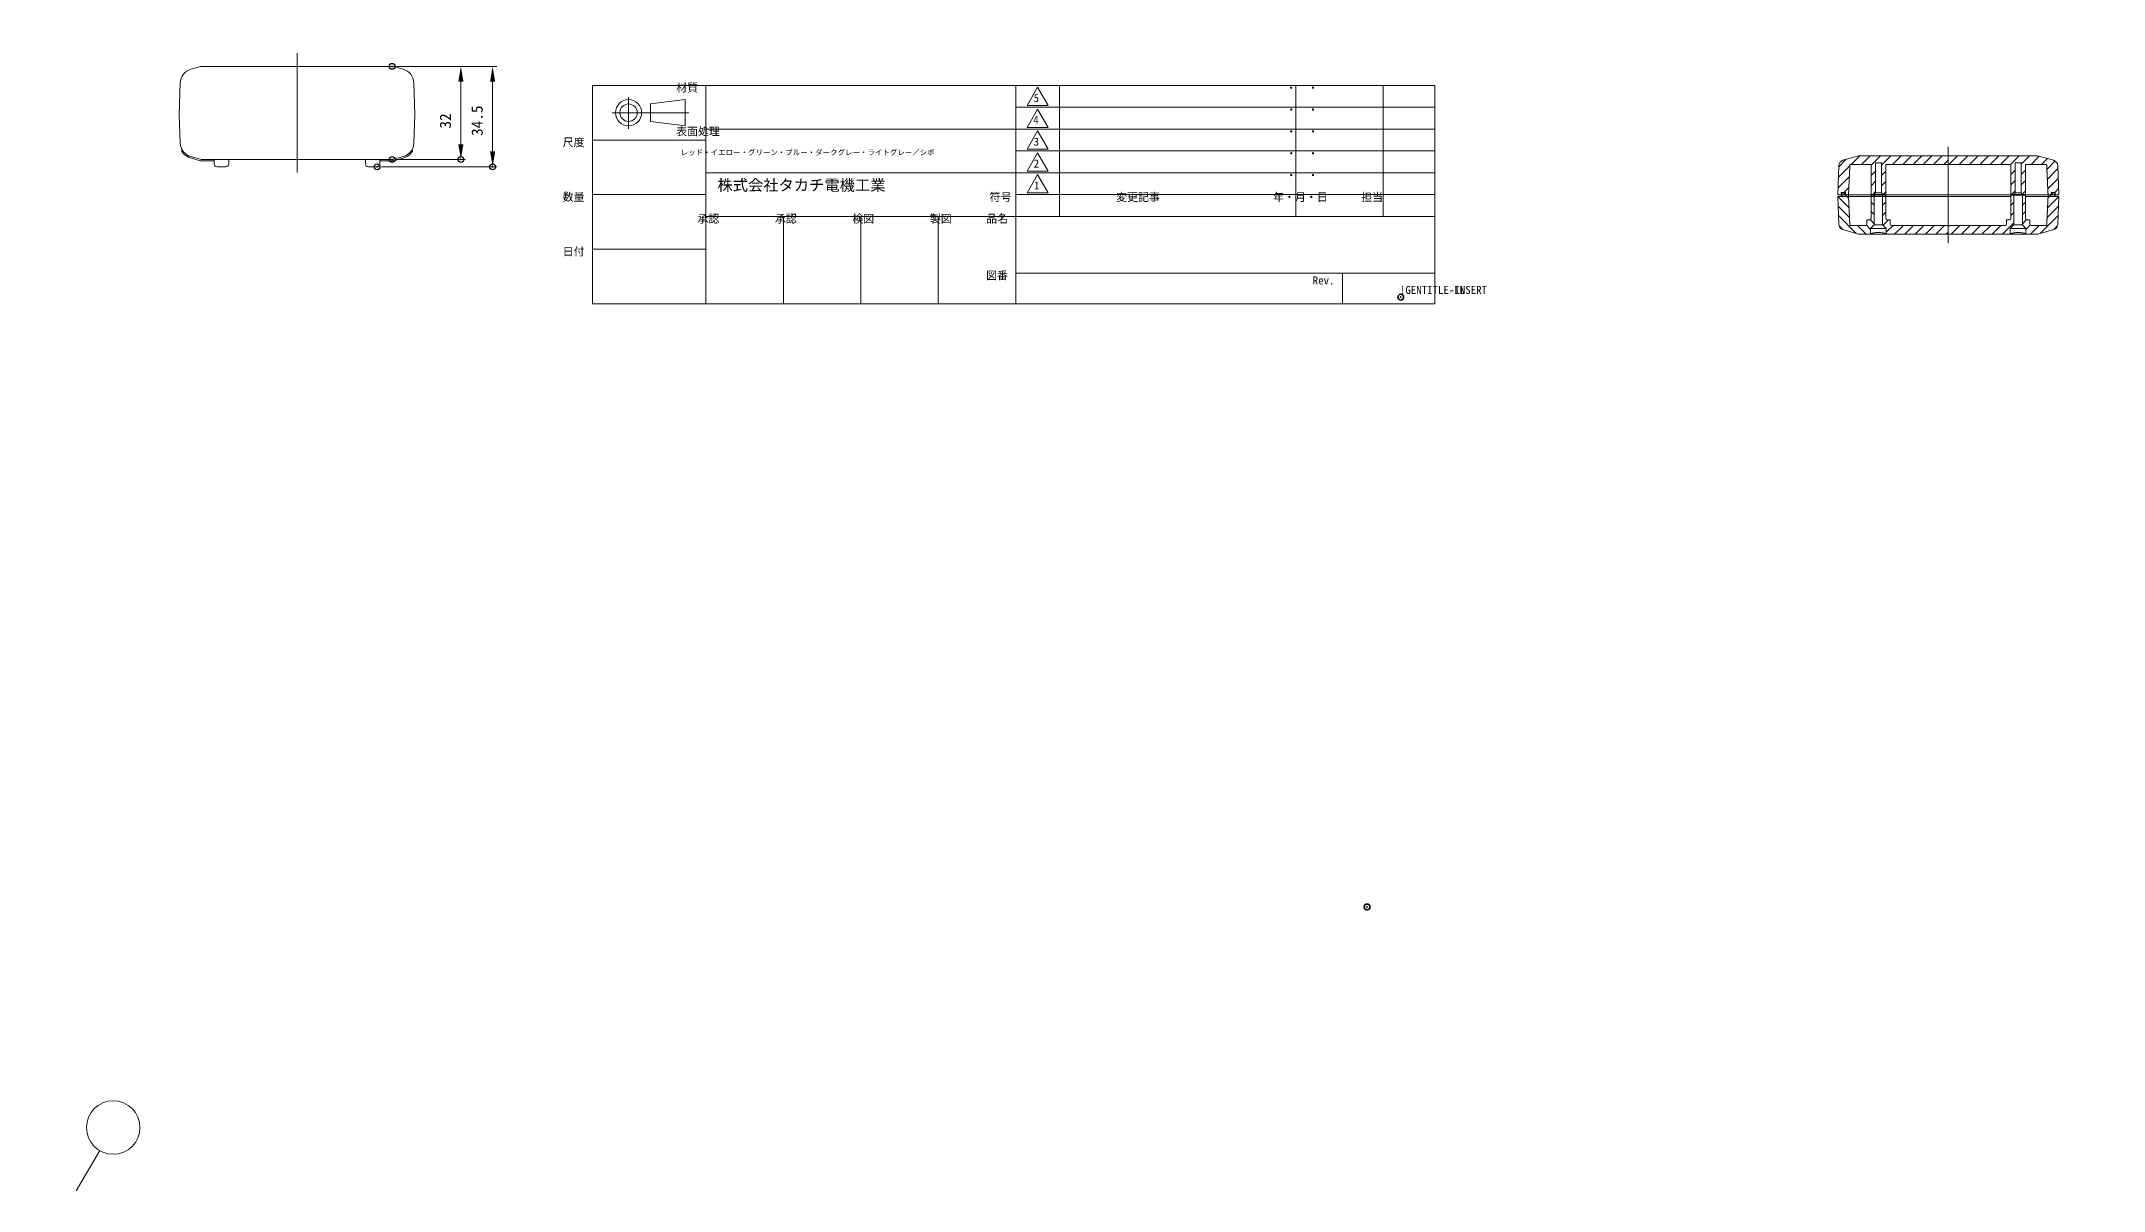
# Model space of a CAD drawing. Units: millimetres at full size, sheet at 1:4. Extents: x -960 to 1181, y -619 to 214.
# Drawn here: x -467 to 242, y -517 to -122 of the extents above; entities that cross this region are included whole.
import ezdxf
from ezdxf.enums import TextEntityAlignment as Align

# ---------------------------------------------------------------- set-up
doc = ezdxf.new("R2010")
doc.units = ezdxf.units.MM
doc.header["$LTSCALE"] = 4
doc.header["$PDMODE"] = 32
doc.header["$PDSIZE"] = 2
for name, pattern in [('CHAIN', [18.5, 12, -1.5, 3.5, -1.5]), ('DASHED_DOTTED', [9.25, 6, -1.5, 0.25, -1.5]), ('USER2', [9, 6, -0.75, 1.5, -0.75])]:
    doc.linetypes.add(name, pattern=pattern)
for name, color, linetype, lineweight in [('0-0_0', 7, 'Continuous', 35), ('0-1_AM_5', 3, 'Continuous', 18), ('0-2_7A', 4, 'DASHED_DOTTED', 18), ('0-3_RAHM2', 7, 'Continuous', 18), ('0-5_ｼﾘｺﾝｶﾊ__', 7, 'Continuous', 18), ('0-B_AM_7', 4, 'USER2', 18), ('0-D_上ｶﾊ__', 7, 'Continuous', 18), ('0-E_下ｶﾊ__', 2, 'Continuous', 18)]:
    doc.layers.add(name, color=color, linetype=linetype, lineweight=lineweight)
doc.layers.add('0-7_AM_8', color=7, linetype='Continuous')
doc.layers.add('0-C_DEFPOINTS', color=7, linetype='Continuous')
doc.styles.add('ＭＳ ゴシック', font='')
doc.styles.get('ＭＳ ゴシック').set_extended_font_data('MS Gothic')

# ---------------------------------------------------------------- blocks, each defined once
blk = doc.blocks.new('TK-A3')
at = {"layer": '0-0_0', "lineweight": 18}
for p, q in [((359, 280), (359, 275)), ((359, 275), (403, 275))]:
    blk.add_line(p, q, dxfattribs=at)
at = {"layer": '0-0_0', "style": 'ＭＳ ゴシック'}
for s, p in [('!GENTITLE-MAX', (403, 280)), ('(文書番号：TY-34)2008.02.08', (402.359, 272.859)), ('!GENTITLE-LL', (0, 0)), ('!GENTITLE-INSERT', (403, 0))]:
    blk.add_text(s, height=1.833, dxfattribs=at).set_placement(p, align=Align.BOTTOM_LEFT)
blk = doc.blocks.new('U98')
at = {"layer": '0-3_RAHM2', "style": 'ＭＳ ゴシック'}
blk.add_text('日付', height=1.833, dxfattribs=at).set_placement((-191.8, 8.801), align=Align.BOTTOM_LEFT)
blk = doc.blocks.new('U99')
at = {"layer": '0-3_RAHM2', "style": 'ＭＳ ゴシック'}
blk.add_text('尺度', height=1.833, dxfattribs=at).set_placement((-191.8, 33.801), align=Align.BOTTOM_LEFT)
blk = doc.blocks.new('U100')
at = {"layer": '0-3_RAHM2', "style": 'ＭＳ ゴシック'}
blk.add_text('数量', height=1.833, dxfattribs=at).set_placement((-191.8, 21.301), align=Align.BOTTOM_LEFT)
blk = doc.blocks.new('U101')
at = {"layer": '0-3_RAHM2', "style": 'ＭＳ ゴシック'}
blk.add_text('表面処理', height=1.833, dxfattribs=at).set_placement((-165.8, 36.301), align=Align.BOTTOM_LEFT)
blk = doc.blocks.new('U102')
at = {"layer": '0-3_RAHM2', "style": 'ＭＳ ゴシック'}
blk.add_text('材質', height=1.833, dxfattribs=at).set_placement((-165.8, 46.301), align=Align.BOTTOM_LEFT)
blk = doc.blocks.new('U103')
at = {"layer": '0-0_0', "style": 'ＭＳ ゴシック'}
blk.add_text('株式会社タカチ電機工業', height=2.566, dxfattribs=at).set_placement((-156.355, 23.419), align=Align.BOTTOM_LEFT)
blk = doc.blocks.new('U104')
at = {"layer": '0-3_RAHM2', "style": 'ＭＳ ゴシック'}
blk.add_text('承認', height=1.833, dxfattribs=at).set_placement((-160.938, 16.301), align=Align.BOTTOM_LEFT)
blk = doc.blocks.new('U105')
at = {"layer": '0-3_RAHM2', "style": 'ＭＳ ゴシック'}
blk.add_text('承認', height=1.833, dxfattribs=at).set_placement((-143.188, 16.301), align=Align.BOTTOM_LEFT)
blk = doc.blocks.new('U106')
at = {"layer": '0-3_RAHM2', "style": 'ＭＳ ゴシック'}
blk.add_text('検図', height=1.833, dxfattribs=at).set_placement((-125.438, 16.301), align=Align.BOTTOM_LEFT)
blk = doc.blocks.new('U107')
at = {"layer": '0-3_RAHM2', "style": 'ＭＳ ゴシック'}
blk.add_text('製図', height=1.833, dxfattribs=at).set_placement((-107.688, 16.301), align=Align.BOTTOM_LEFT)
blk = doc.blocks.new('U108')
at = {"layer": '0-3_RAHM2', "style": 'ＭＳ ゴシック'}
blk.add_text('Rev.', height=1.833, dxfattribs=at).set_placement((-19.982, 2.185), align=Align.BOTTOM_LEFT)
blk = doc.blocks.new('U109')
at = {"layer": '0-3_RAHM2', "style": 'ＭＳ ゴシック'}
blk.add_text('図番', height=1.833, dxfattribs=at).set_placement((-94.8, 3.301), align=Align.BOTTOM_LEFT)
blk = doc.blocks.new('U110')
at = {"layer": '0-3_RAHM2', "style": 'ＭＳ ゴシック'}
blk.add_text('符号', height=1.833, dxfattribs=at).set_placement((-94, 21.25), align=Align.BOTTOM_LEFT)
blk = doc.blocks.new('U111')
at = {"layer": '0-3_RAHM2', "style": 'ＭＳ ゴシック'}
blk.add_text('品名', height=1.833, dxfattribs=at).set_placement((-94.8, 16.301), align=Align.BOTTOM_LEFT)
blk = doc.blocks.new('U112')
at = {"layer": '0-3_RAHM2', "style": 'ＭＳ ゴシック'}
blk.add_text('変更記事', height=1.833, dxfattribs=at).set_placement((-65, 21.25), align=Align.BOTTOM_LEFT)
blk = doc.blocks.new('U113')
at = {"layer": '0-3_RAHM2', "style": 'ＭＳ ゴシック'}
blk.add_text('・  ・   ', height=1.833, dxfattribs=at).set_placement((-26.157, 31.25), align=Align.BOTTOM_LEFT)
blk = doc.blocks.new('U114')
at = {"layer": '0-3_RAHM2', "style": 'ＭＳ ゴシック'}
blk.add_text('年・月・日', height=1.833, dxfattribs=at).set_placement((-29.059, 21.25), align=Align.BOTTOM_LEFT)
blk = doc.blocks.new('U115')
at = {"layer": '0-3_RAHM2', "style": 'ＭＳ ゴシック'}
blk.add_text('担当', height=1.833, dxfattribs=at).set_placement((-8.881, 21.25), align=Align.BOTTOM_LEFT)
blk = doc.blocks.new('U116')
at = {"layer": '0-3_RAHM2', "style": 'ＭＳ ゴシック'}
blk.add_text('・  ・   ', height=1.833, dxfattribs=at).set_placement((-26.157, 41.25), align=Align.BOTTOM_LEFT)
blk = doc.blocks.new('U117')
at = {"layer": '0-3_RAHM2', "style": 'ＭＳ ゴシック'}
blk.add_text('・  ・   ', height=1.833, dxfattribs=at).set_placement((-26.157, 36.25), align=Align.BOTTOM_LEFT)
blk = doc.blocks.new('U118')
at = {"layer": '0-3_RAHM2', "style": 'ＭＳ ゴシック'}
blk.add_text('・  ・   ', height=1.833, dxfattribs=at).set_placement((-26.157, 46.25), align=Align.BOTTOM_LEFT)
blk = doc.blocks.new('U119')
at = {"layer": '0-3_RAHM2', "style": 'ＭＳ ゴシック'}
blk.add_text('・  ・   ', height=1.833, dxfattribs=at).set_placement((-26.157, 26.25), align=Align.BOTTOM_LEFT)
blk = doc.blocks.new('TK-TITLE')
at = {"layer": '0-0_0', "lineweight": 18}
for p, q in [((-184.998, 48.295), (-184.998, -1.705)), ((8.002, 48.295), (-184.998, 48.295)), ((-158.998, 48.295), (-158.998, -1.705)), ((-87.998, 48.295), (-87.998, -1.705)), ((8.002, -1.705), (8.002, 48.295)), ((-171.714, 44.045), (-163.714, 45.045)), ((-171.714, 40.045), (-171.714, 44.045)), ((-163.714, 45.045), (-163.714, 39.045)), ((-163.714, 39.045), (-171.714, 40.045)), ((-158.998, 38.295), (-87.998, 38.295)), ((-158.998, 35.795), (-184.998, 35.795)), ((-158.998, 28.295), (-87.998, 28.295)), ((-158.998, 23.295), (-184.998, 23.295)), ((-158.998, 18.295), (-87.998, 18.295)), ((-141.248, 18.295), (-141.248, -1.705)), ((-123.498, 18.295), (-123.498, -1.705)), ((-105.748, 18.295), (-105.748, -1.705)), ((-87.998, 18.295), (8.002, 18.295)), ((-158.998, 10.795), (-184.998, 10.795)), ((-87.998, 5.295), (8.002, 5.295)), ((-13.173, -1.705), (-13.173, 5.295)), ((-184.998, -1.705), (8.002, -1.705))]:
    blk.add_line(p, q, dxfattribs=at)
for radius in [3, 2]:
    blk.add_circle((-176.714, 42.045), radius, dxfattribs=at)
at = {"layer": '0-0_0'}
blk.add_point((-410.533, -139.816), dxfattribs=at)
at = {"layer": '0-2_7A'}
for q in [(-176.714, 45.62), (-180.437, 42.045), (-162.933, 42.045), (-176.714, 38.335)]:
    blk.add_line((-176.714, 42.045), q, dxfattribs=at)
at = {"layer": '0-3_RAHM2', "color": 1}
for p, q in [((-82.998, 47.895), (-85.423, 43.695)), ((-77.998, 48.295), (-77.998, 18.295)), ((-23.819, 48.295), (-23.819, 18.295)), ((-3.819, 48.295), (-3.819, 18.295)), ((-87.998, 43.295), (8.002, 43.295)), ((-82.998, 42.895), (-85.423, 38.695)), ((-87.998, 38.295), (8.002, 38.295)), ((-87.998, 33.295), (8.002, 33.295)), ((-85.423, 28.695), (-80.573, 28.695)), ((-87.998, 28.295), (8.002, 28.295)), ((-82.998, 27.895), (-85.423, 23.695)), ((-85.423, 23.695), (-80.573, 23.695)), ((-80.573, 23.695), (-82.998, 27.895)), ((-87.998, 23.295), (8.002, 23.295))]:
    blk.add_line(p, q, dxfattribs=at)
for points in [[(-85.423, 43.695), (-80.573, 43.695), (-82.998, 47.895)], [(-85.423, 38.695), (-80.573, 38.695), (-82.998, 42.895)], [(-80.573, 28.695), (-82.998, 32.895), (-85.423, 28.695)]]:
    blk.add_lwpolyline(points, dxfattribs=at)
blk.add_lwpolyline([(-85.423, 33.695), (-80.573, 33.695), (-82.998, 37.895)], close=True, dxfattribs=at)
at = {"layer": '0-0_0'}
for name in ['U102', 'U118', 'U116', 'U101', 'U117', 'U99', 'U113', 'U100', 'U103', 'U110', 'U112', 'U114', 'U119', 'U115', 'U106', 'U107', 'U111', 'U104', 'U105', 'U98', 'U109', 'U108']:
    blk.add_blockref(name, (0, 0), dxfattribs=at)
at = {"layer": '0-3_RAHM2', "style": 'ＭＳ ゴシック'}
for s, p in [('5', (-83.924, 43.945)), ('4', (-83.998, 38.945)), ('3', (-83.924, 33.945)), ('2', (-83.916, 28.945)), ('1', (-83.813, 23.945))]:
    blk.add_text(s, height=1.833, dxfattribs=at).set_placement(p, align=Align.BOTTOM_LEFT)
blk = doc.blocks.new('S25')
at = {"layer": '0-1_AM_5'}
blk.add_line((5.775, 8.954), (0.398, -0.233), dxfattribs=at)
blk.add_circle((8.869, 14.24), 6.125, dxfattribs=at)
blk = doc.blocks.new('U160')
at = {"layer": '0-1_AM_5', "color": 7, "style": 'ＭＳ ゴシック'}
blk.add_text('32', height=3.849, rotation=90, dxfattribs=at).set_placement((278.814, 58.544), align=Align.BOTTOM_LEFT)
blk = doc.blocks.new('D31')
at = {"layer": '0-1_AM_5'}
for p, q in [((258.919, 79.908), (282.564, 79.908)), ((281.064, 74.658), (281.064, 53.158)), ((258.954, 47.908), (282.564, 47.908))]:
    blk.add_line(p, q, dxfattribs=at)
at = {"layer": '0-1_AM_5', "color": 7}
for points in [[(280.189, 74.658), (281.939, 74.658), (281.064, 79.908)], [(280.189, 53.158), (281.939, 53.158), (281.064, 47.908)]]:
    blk.add_solid(points, dxfattribs=at)
at = {"layer": '0-C_DEFPOINTS'}
for p in [(257.419, 79.908), (257.454, 47.908), (281.064, 47.908)]:
    blk.add_point(p, dxfattribs=at)
at = {"layer": '0-0_0'}
blk.add_blockref('U160', (0, 0), dxfattribs=at)
blk = doc.blocks.new('U161')
at = {"layer": '0-1_AM_5', "color": 7, "style": 'ＭＳ ゴシック'}
blk.add_text('34.5', height=3.849, rotation=90, dxfattribs=at).set_placement((289.723, 55.986), align=Align.BOTTOM_LEFT)
blk = doc.blocks.new('D32')
at = {"layer": '0-1_AM_5'}
for p, q in [((258.919, 79.908), (293.473, 79.908)), ((291.973, 74.658), (291.973, 50.658)), ((253.772, 45.408), (293.473, 45.408))]:
    blk.add_line(p, q, dxfattribs=at)
at = {"layer": '0-1_AM_5', "color": 7}
for points in [[(291.098, 74.658), (292.848, 74.658), (291.973, 79.908)], [(291.098, 50.658), (292.848, 50.658), (291.973, 45.408)]]:
    blk.add_solid(points, dxfattribs=at)
at = {"layer": '0-C_DEFPOINTS'}
for p in [(257.419, 79.908), (252.272, 45.408), (291.973, 45.408)]:
    blk.add_point(p, dxfattribs=at)
at = {"layer": '0-0_0'}
blk.add_blockref('U161', (0, 0), dxfattribs=at)
blk = doc.blocks.new('U157')
at = {"layer": '0-0_0', "style": 'ＭＳ ゴシック'}
blk.add_text('レッド・イエロー・グリーン・ブルー・ダークグレー・ライトグレー／シボ', height=1.833, dxfattribs=at).set_placement((356.622, 48.885), align=Align.BOTTOM_LEFT)
blk = doc.blocks.new('X177')
at = {"layer": '0-0_0'}
for p, q in [((792.403, 46.226), (795.384, 49.207)), ((795.938, 46.226), (798.919, 49.207)), ((799.474, 46.226), (802.455, 49.207)), ((803.009, 46.226), (805.99, 49.207)), ((806.545, 46.226), (809.526, 49.207)), ((810.081, 46.226), (813.061, 49.207)), ((813.616, 46.226), (816.597, 49.207)), ((813.689, 42.764), (815.189, 44.264)), ((817.189, 46.264), (820.133, 49.207)), ((817.189, 42.728), (818.689, 44.228)), ((820.687, 46.226), (823.473, 49.013)), ((824.223, 46.226), (826.23, 48.233)), ((826.064, 44.532), (828.846, 47.314)), ((826.224, 41.157), (829.872, 44.805)), ((813.689, 39.228), (815.189, 40.728)), ((813.923, 35.926), (815.189, 37.193)), ((817.189, 39.193), (818.689, 40.693)), ((817.574, 36.042), (818.689, 37.157)), ((826.382, 37.779), (829.991, 41.388)), ((828.765, 36.626), (830.111, 37.972))]:
    blk.add_line(p, q, dxfattribs=at)
blk = doc.blocks.new('X178')
at = {"layer": '0-0_0'}
for p, q in [((817.639, 35.4), (817.865, 35.626)), ((826.451, 34.667), (827.511, 35.726)), ((827.625, 35.84), (828.311, 36.526)), ((817.639, 32.218), (818.689, 33.268)), ((817.639, 29.036), (818.689, 30.086)), ((823.903, 22.572), (829.959, 28.628)), ((826.139, 27.99), (830.074, 31.925)), ((826.296, 31.329), (830.189, 35.222)), ((817.639, 25.854), (819.035, 27.251)), ((818.889, 23.922), (820.338, 25.371)), ((820.383, 22.234), (823.375, 25.226)), ((828.318, 23.805), (829.66, 25.147))]:
    blk.add_line(p, q, dxfattribs=at)
blk = doc.blocks.new('X179')
at = {"layer": '0-0_0'}
for p, q in [((813.689, 32.157), (814.739, 33.207)), ((813.689, 28.622), (814.739, 29.672)), ((792.189, 24.799), (792.616, 25.226)), ((793.152, 22.226), (796.152, 25.226)), ((796.687, 22.226), (799.687, 25.226)), ((800.223, 22.226), (803.223, 25.226)), ((803.758, 22.226), (806.758, 25.226)), ((807.294, 22.226), (810.294, 25.226)), ((810.829, 22.226), (814.739, 26.136)), ((812.189, 27.122), (812.294, 27.226))]:
    blk.add_line(p, q, dxfattribs=at)
blk = doc.blocks.new('X180')
at = {"layer": '0-0_0'}
for p, q in [((754.399, 41.765), (758.372, 45.737)), ((754.527, 45.428), (757.011, 47.912)), ((758.861, 46.226), (761.842, 49.207)), ((762.396, 46.226), (765.377, 49.207)), ((765.688, 45.983), (768.913, 49.207)), ((765.688, 42.447), (767.188, 43.947)), ((769.188, 45.947), (772.448, 49.207)), ((769.188, 42.412), (770.688, 43.912)), ((773.003, 46.226), (775.984, 49.207)), ((776.538, 46.226), (779.519, 49.207)), ((780.074, 46.226), (783.055, 49.207)), ((783.609, 46.226), (786.59, 49.207)), ((787.145, 46.226), (790.126, 49.207)), ((790.681, 46.226), (792.189, 47.734)), ((754.271, 38.101), (758.194, 42.024)), ((756.332, 36.626), (758.02, 38.314)), ((765.688, 38.912), (767.188, 40.412)), ((766.238, 35.926), (767.188, 36.876)), ((769.188, 38.876), (770.688, 40.376)), ((769.774, 35.926), (770.688, 36.841))]:
    blk.add_line(p, q, dxfattribs=at)
blk = doc.blocks.new('X181')
at = {"layer": '0-0_0'}
for p, q in [((756.752, 35.84), (756.066, 36.526)), ((757.926, 34.667), (756.866, 35.726)), ((766.738, 35.4), (766.512, 35.626)), ((758.081, 31.329), (754.189, 35.222)), ((758.239, 27.99), (754.304, 31.925)), ((760.474, 22.572), (754.419, 28.628)), ((766.738, 32.218), (765.688, 33.268)), ((766.738, 29.036), (765.688, 30.086)), ((756.06, 23.805), (754.717, 25.147)), ((763.995, 22.234), (761.002, 25.226)), ((765.488, 23.922), (764.04, 25.371)), ((766.738, 25.854), (765.342, 27.251))]:
    blk.add_line(p, q, dxfattribs=at)
blk = doc.blocks.new('X182')
at = {"layer": '0-0_0'}
for p, q in [((769.638, 32.255), (770.688, 33.305)), ((769.638, 28.72), (770.688, 29.77)), ((769.784, 25.33), (771.681, 27.226)), ((770.888, 22.899), (773.216, 25.226)), ((773.752, 22.226), (776.752, 25.226)), ((777.287, 22.226), (780.287, 25.226)), ((780.823, 22.226), (783.823, 25.226)), ((784.358, 22.226), (787.358, 25.226)), ((787.894, 22.226), (790.894, 25.226)), ((791.429, 22.226), (792.188, 22.985))]:
    blk.add_line(p, q, dxfattribs=at)

msp = doc.modelspace()

# ---------------------------------------------------------------- linework, layer by layer
at = {"layer": '0-0_0'}
msp.add_point((0.273, -210.262), dxfattribs=at)
at = {"layer": '0-5_ｼﾘｺﾝｶﾊ__'}
for p, q in [((-415.467, -132.008), (-412.173, -131.077)), ((-411.629, -131.002), (-346.336, -131.002)), ((-342.499, -132.008), (-345.792, -131.077)), ((-419.483, -147.502), (-419.104, -136.645)), ((-419.139, -157.358), (-419.483, -147.502)), ((-418.633, -159.995), (-418.542, -159.676)), ((-412.278, -163.426), (-415.634, -162.477)), ((-415.502, -161.995), (-412.208, -162.926)), ((-411.664, -163.002), (-346.301, -163.002)), ((-407.483, -163.002), (-407.483, -164.502)), ((-402.483, -163.002), (-402.483, -164.502)), ((-355.483, -163.002), (-355.483, -164.502)), ((-350.483, -163.002), (-350.483, -164.502)), ((-342.464, -161.995), (-345.757, -162.926)), ((-342.328, -162.476), (-345.688, -163.426)), ((-339.423, -159.676), (-339.332, -159.999)), ((-407.483, -163.502), (-411.734, -163.502)), ((-403.483, -165.502), (-406.483, -165.502)), ((-351.483, -165.502), (-354.483, -165.502)), ((-346.232, -163.502), (-350.483, -163.502))]:
    msp.add_line(p, q, dxfattribs=at)
for points in [[(-338.827, -157.358), (-338.483, -147.502), (-338.862, -136.645)], [(-417.991, -161.01), (-418.032, -160.963), (-418.073, -160.917), (-418.112, -160.87), (-418.151, -160.823), (-418.189, -160.776), (-418.225, -160.729), (-418.261, -160.683), (-418.296, -160.636), (-418.329, -160.591), (-418.361, -160.546), (-418.391, -160.502), (-418.421, -160.459), (-418.448, -160.418), (-418.474, -160.378), (-418.498, -160.34), (-418.521, -160.305), (-418.541, -160.272), (-418.56, -160.241), (-418.575, -160.215), (-418.589, -160.192), (-418.6, -160.173), (-418.608, -160.16), (-418.612, -160.151), (-418.614, -160.149)], [(-339.351, -160.153), (-339.352, -160.155), (-339.357, -160.164), (-339.365, -160.177), (-339.376, -160.196), (-339.389, -160.218), (-339.405, -160.245), (-339.424, -160.275), (-339.444, -160.308), (-339.466, -160.344), (-339.491, -160.382), (-339.517, -160.421), (-339.544, -160.463), (-339.573, -160.506), (-339.604, -160.549), (-339.636, -160.594), (-339.669, -160.639), (-339.704, -160.686), (-339.739, -160.732), (-339.776, -160.779), (-339.814, -160.826), (-339.853, -160.873), (-339.892, -160.92), (-339.933, -160.966), (-339.974, -161.012)]]:
    msp.add_lwpolyline(points, dxfattribs=at)
for centre, radius, start, end in [((-414.107, -136.82), 5, 105.78672, 178), ((-411.629, -133.002), 2, 90, 105.78672), ((-346.336, -133.002), 2, 74.21328, 90), ((-343.859, -136.82), 5, 2, 74.21328), ((-414.142, -157.184), 5, 182, 254.21328), ((-418.44, -160.049), 0.2, 164.21328, 209.77279), ((-418.735, -159.621), 0.2, 344.21328, 27.95429), ((-414.274, -157.666), 5, 221.97094, 254.21328), ((-411.664, -161.002), 2, 254.21328, 270), ((-346.301, -161.002), 2, 270, 285.78672), ((-343.824, -157.184), 5, 285.78672, 358), ((-343.688, -157.665), 5, 285.78672, 317.97333), ((-339.231, -159.621), 0.2, 152.04571, 195.78672), ((-339.524, -160.053), 0.2, 330.16121, 15.78672), ((-411.734, -161.502), 2, 254.21328, 270), ((-406.483, -164.502), 1, 180, 270), ((-403.483, -164.502), 1, 270, 0), ((-354.483, -164.502), 1, 180, 270), ((-351.483, -164.502), 1, 270, 0), ((-346.232, -161.502), 2, 270, 285.78672)]:
    msp.add_arc(centre, radius, start, end, dxfattribs=at)
at = {"layer": '0-B_AM_7', "linetype": 'CHAIN'}
for p, q in [((-378.983, -126.502), (-378.983, -167.502)), ((188.434, -158.683), (188.434, -191.683)), ((188.434, -191.683), (188.434, -158.683))]:
    msp.add_line(p, q, dxfattribs=at)
at = {"layer": '0-D_上ｶﾊ__'}
for p, q in [((152.239, -163.285), (157.638, -161.758)), ((158.182, -161.683), (218.685, -161.683)), ((224.628, -163.285), (219.229, -161.758)), ((150.785, -165.139), (150.434, -175.183)), ((188.433, -168.797), (188.433, -168.797)), ((188.434, -168.797), (188.434, -168.797)), ((226.083, -165.139), (226.434, -175.183)), ((150.434, -175.183), (222.722, -175.183)), ((151.657, -174.283), (151.657, -175.183)), ((153.1, -174.283), (151.657, -174.283)), ((153.1, -175.183), (153.1, -174.283)), ((165.933, -174.983), (162.933, -174.983)), ((163.433, -174.483), (165.433, -174.483)), ((210.934, -174.983), (213.934, -174.983)), ((213.434, -174.483), (211.434, -174.483)), ((215.984, -175.183), (226.434, -175.183)), ((225.21, -174.283), (225.21, -175.183))]:
    msp.add_line(p, q, dxfattribs=at)
for points in [[(154.293, -171.99), (154.297, -171.909), (154.301, -171.827), (154.305, -171.746), (154.308, -171.664), (154.312, -171.582), (154.316, -171.501), (154.32, -171.419), (154.324, -171.338), (154.327, -171.256), (154.331, -171.175), (154.335, -171.093), (154.339, -171.012), (154.343, -170.93), (154.347, -170.849), (154.35, -170.768), (154.354, -170.686), (154.358, -170.605), (154.362, -170.523), (154.366, -170.442), (154.369, -170.361), (154.373, -170.279), (154.377, -170.198), (154.381, -170.117), (154.385, -170.035), (154.389, -169.954), (154.392, -169.873), (154.396, -169.791), (154.4, -169.71), (154.404, -169.629), (154.408, -169.548), (154.412, -169.466), (154.416, -169.385), (154.419, -169.304), (154.423, -169.223), (154.427, -169.142), (154.431, -169.06), (154.435, -168.979), (154.439, -168.898), (154.442, -168.817)], [(154.442, -168.817), (154.446, -168.736), (154.45, -168.655), (154.454, -168.574), (154.458, -168.493), (154.462, -168.412), (154.465, -168.331), (154.469, -168.25), (154.473, -168.169), (154.477, -168.088), (154.481, -168.007), (154.485, -167.926), (154.489, -167.845), (154.492, -167.764), (154.496, -167.683), (154.5, -167.602), (154.504, -167.521), (154.508, -167.44), (154.512, -167.359), (154.516, -167.278), (154.519, -167.197), (154.523, -167.117), (154.527, -167.036), (154.531, -166.955), (154.535, -166.874), (154.539, -166.793), (154.543, -166.713), (154.546, -166.632), (154.55, -166.551), (154.554, -166.47), (154.558, -166.39), (154.562, -166.309), (154.566, -166.228), (154.57, -166.148), (154.574, -166.067), (154.577, -165.986), (154.581, -165.906), (154.585, -165.825), (154.589, -165.744), (154.593, -165.664)], [(154.593, -165.664), (154.597, -165.583), (154.601, -165.503), (154.605, -165.422), (154.608, -165.342), (154.612, -165.261), (154.616, -165.181), (154.62, -165.1), (154.624, -165.02), (154.628, -164.939), (154.632, -164.859), (154.636, -164.778)], [(154.743, -164.683), (154.736, -164.683), (154.729, -164.684), (154.723, -164.685), (154.716, -164.686), (154.71, -164.688), (154.704, -164.69), (154.698, -164.692), (154.692, -164.695), (154.686, -164.698), (154.68, -164.701), (154.675, -164.705), (154.67, -164.709), (154.665, -164.714), (154.66, -164.719), (154.656, -164.724), (154.652, -164.729), (154.649, -164.735), (154.645, -164.74), (154.643, -164.746), (154.64, -164.753), (154.638, -164.759), (154.637, -164.765), (154.636, -164.772), (154.635, -164.778)], [(188.433, -164.683), (166.933, -164.683), (166.933, -174.983), (165.933, -174.983), (165.433, -174.483), (165.433, -164.183), (163.433, -164.183), (163.433, -174.483), (162.933, -174.983), (161.933, -174.983), (161.933, -164.683), (154.743, -164.683)], [(188.434, -164.683), (209.934, -164.683), (209.934, -174.983), (210.934, -174.983), (211.434, -174.483), (211.434, -164.183), (213.434, -164.183), (213.434, -174.483), (213.934, -174.983), (214.934, -174.983), (214.934, -164.683), (222.124, -164.683)], [(222.124, -164.683), (222.131, -164.683), (222.138, -164.684), (222.144, -164.685), (222.151, -164.686), (222.157, -164.688), (222.163, -164.69), (222.169, -164.692), (222.175, -164.695), (222.181, -164.698), (222.187, -164.701), (222.192, -164.705), (222.197, -164.709), (222.202, -164.714), (222.207, -164.719), (222.211, -164.724), (222.215, -164.729), (222.218, -164.735), (222.222, -164.74), (222.224, -164.746), (222.227, -164.753), (222.229, -164.759), (222.23, -164.765), (222.231, -164.772), (222.232, -164.778)], [(222.274, -165.664), (222.271, -165.583), (222.267, -165.503), (222.263, -165.422), (222.259, -165.342), (222.255, -165.261), (222.251, -165.181), (222.247, -165.1), (222.243, -165.02), (222.24, -164.939), (222.236, -164.859), (222.232, -164.778)], [(222.425, -168.817), (222.421, -168.736), (222.417, -168.655), (222.413, -168.574), (222.41, -168.493), (222.406, -168.412), (222.402, -168.331), (222.398, -168.25), (222.394, -168.169), (222.39, -168.088), (222.386, -168.007), (222.383, -167.926), (222.379, -167.845), (222.375, -167.764), (222.371, -167.683), (222.367, -167.602), (222.363, -167.521), (222.36, -167.44), (222.356, -167.359), (222.352, -167.278), (222.348, -167.197), (222.344, -167.117), (222.34, -167.036), (222.336, -166.955), (222.332, -166.874), (222.329, -166.793), (222.325, -166.713), (222.321, -166.632), (222.317, -166.551), (222.313, -166.47), (222.309, -166.39), (222.305, -166.309), (222.302, -166.228), (222.298, -166.148), (222.294, -166.067), (222.29, -165.986), (222.286, -165.906), (222.282, -165.825), (222.278, -165.744), (222.274, -165.664)], [(222.574, -171.99), (222.57, -171.909), (222.567, -171.827), (222.563, -171.746), (222.559, -171.664), (222.555, -171.582), (222.551, -171.501), (222.548, -171.419), (222.544, -171.338), (222.54, -171.256), (222.536, -171.175), (222.532, -171.093), (222.528, -171.012), (222.525, -170.93), (222.521, -170.849), (222.517, -170.768), (222.513, -170.686), (222.509, -170.605), (222.506, -170.523), (222.502, -170.442), (222.498, -170.361), (222.494, -170.279), (222.49, -170.198), (222.486, -170.117), (222.483, -170.035), (222.479, -169.954), (222.475, -169.873), (222.471, -169.791), (222.467, -169.71), (222.463, -169.629), (222.46, -169.548), (222.456, -169.466), (222.452, -169.385), (222.448, -169.304), (222.444, -169.223), (222.44, -169.142), (222.437, -169.06), (222.433, -168.979), (222.429, -168.898), (222.425, -168.817)], [(154.145, -175.183), (154.149, -175.101), (154.153, -175.019), (154.156, -174.937), (154.16, -174.855), (154.164, -174.772), (154.168, -174.69), (154.172, -174.608), (154.175, -174.526), (154.179, -174.444), (154.183, -174.362), (154.187, -174.28), (154.191, -174.199), (154.194, -174.117), (154.198, -174.035), (154.202, -173.953), (154.206, -173.871), (154.209, -173.789), (154.213, -173.707), (154.217, -173.625), (154.221, -173.543), (154.225, -173.461), (154.228, -173.38), (154.232, -173.298), (154.236, -173.216), (154.24, -173.134), (154.244, -173.052), (154.247, -172.971), (154.251, -172.889), (154.255, -172.807), (154.259, -172.725), (154.263, -172.644), (154.266, -172.562), (154.27, -172.48), (154.274, -172.399), (154.278, -172.317), (154.282, -172.235), (154.285, -172.154), (154.289, -172.072), (154.293, -171.99)], [(222.722, -175.183), (222.718, -175.101), (222.715, -175.019), (222.711, -174.937), (222.707, -174.855), (222.703, -174.772), (222.7, -174.69), (222.696, -174.608), (222.692, -174.526), (222.688, -174.444), (222.684, -174.362), (222.681, -174.28), (222.677, -174.199), (222.673, -174.117), (222.669, -174.035), (222.665, -173.953), (222.662, -173.871), (222.658, -173.789), (222.654, -173.707), (222.65, -173.625), (222.647, -173.543), (222.643, -173.461), (222.639, -173.38), (222.635, -173.298), (222.631, -173.216), (222.628, -173.134), (222.624, -173.052), (222.62, -172.971), (222.616, -172.889), (222.612, -172.807), (222.609, -172.725), (222.605, -172.644), (222.601, -172.562), (222.597, -172.48), (222.593, -172.399), (222.59, -172.317), (222.586, -172.235), (222.582, -172.154), (222.578, -172.072), (222.574, -171.99)], [(223.767, -175.183), (223.767, -174.283), (225.21, -174.283)]]:
    msp.add_lwpolyline(points, dxfattribs=at)
for centre, start, end in [((158.182, -163.683), 90, 105.78672), ((218.685, -163.683), 74.21328, 90), ((152.783, -165.209), 105.78672, 178), ((224.084, -165.209), 2, 74.21328)]:
    msp.add_arc(centre, 2, start, end, dxfattribs=at)
at = {"layer": '0-E_下ｶﾊ__'}
for p, q in [((188.433, -169.297), (188.433, -169.297)), ((188.434, -169.297), (188.434, -169.297)), ((150.434, -175.683), (209.934, -175.683)), ((150.434, -175.683), (150.767, -185.226)), ((151.733, -175.183), (151.733, -175.683)), ((151.965, -175.683), (151.965, -174.383)), ((152.997, -174.383), (153.1, -174.383)), ((154.145, -175.183), (154.145, -175.683)), ((165.883, -175.283), (162.983, -175.283)), ((210.984, -175.283), (213.884, -175.283)), ((222.722, -175.183), (222.722, -175.683)), ((223.87, -174.383), (223.767, -174.383)), ((224.902, -175.683), (224.902, -174.383)), ((225.134, -175.183), (225.134, -175.683)), ((152.222, -187.081), (157.621, -188.607)), ((154.718, -185.683), (159.933, -185.683)), ((158.165, -188.683), (218.703, -188.683)), ((167.133, -186.683), (161.733, -186.683)), ((161.733, -188.683), (161.747, -188.683)), ((165.883, -185.433), (162.983, -185.433)), ((167.12, -188.683), (167.133, -188.683)), ((167.133, -188.683), (167.133, -186.683)), ((168.933, -185.683), (188.433, -185.683)), ((207.934, -185.683), (188.434, -185.683)), ((209.734, -188.683), (209.734, -186.683)), ((209.734, -186.683), (215.134, -186.683)), ((209.747, -188.683), (209.734, -188.683)), ((210.984, -185.433), (213.884, -185.433)), ((215.134, -188.683), (215.12, -188.683)), ((216.059, -188.683), (217.806, -188.683)), ((222.149, -185.683), (216.934, -185.683)), ((224.646, -187.081), (219.247, -188.607))]:
    msp.add_line(p, q, dxfattribs=at)
for points in [[(151.965, -174.383), (152.997, -174.383), (152.997, -175.183)], [(154.185, -176.541), (154.181, -176.463), (154.177, -176.385), (154.174, -176.307), (154.17, -176.229), (154.167, -176.151), (154.163, -176.073), (154.159, -175.995), (154.156, -175.917), (154.152, -175.839), (154.149, -175.761), (154.145, -175.683)], [(154.326, -179.574), (154.322, -179.497), (154.319, -179.419), (154.315, -179.342), (154.311, -179.264), (154.308, -179.187), (154.304, -179.109), (154.3, -179.031), (154.297, -178.954), (154.293, -178.876), (154.29, -178.798), (154.286, -178.721), (154.282, -178.643), (154.279, -178.565), (154.275, -178.488), (154.271, -178.41), (154.268, -178.332), (154.264, -178.254), (154.261, -178.177), (154.257, -178.099), (154.253, -178.021), (154.25, -177.943), (154.246, -177.866), (154.242, -177.788), (154.239, -177.71), (154.235, -177.632), (154.232, -177.554), (154.228, -177.476), (154.224, -177.399), (154.221, -177.321), (154.217, -177.243), (154.214, -177.165), (154.21, -177.087), (154.206, -177.009), (154.203, -176.931), (154.199, -176.853), (154.196, -176.775), (154.192, -176.697), (154.188, -176.619), (154.185, -176.541)], [(161.933, -183.183), (161.933, -175.283), (162.983, -175.283), (162.983, -185.433), (161.733, -186.683), (161.733, -188.683)], [(167.133, -186.683), (165.883, -185.433), (165.883, -175.283), (166.933, -175.283), (166.933, -183.183)], [(209.734, -186.683), (210.984, -185.433), (210.984, -175.283), (209.934, -175.283), (209.934, -183.183)], [(214.934, -183.183), (214.934, -175.283), (213.884, -175.283), (213.884, -185.433), (215.134, -186.683), (215.134, -188.683)], [(214.934, -175.683), (226.434, -175.683), (226.101, -185.226)], [(222.542, -179.574), (222.545, -179.497), (222.549, -179.419), (222.552, -179.342), (222.556, -179.264), (222.56, -179.187), (222.563, -179.109), (222.567, -179.031), (222.571, -178.954), (222.574, -178.876), (222.578, -178.798), (222.581, -178.721), (222.585, -178.643), (222.589, -178.565), (222.592, -178.488), (222.596, -178.41), (222.6, -178.332), (222.603, -178.254), (222.607, -178.177), (222.61, -178.099), (222.614, -178.021), (222.618, -177.943), (222.621, -177.866), (222.625, -177.788), (222.629, -177.71), (222.632, -177.632), (222.636, -177.554), (222.639, -177.476), (222.643, -177.399), (222.647, -177.321), (222.65, -177.243), (222.654, -177.165), (222.657, -177.087), (222.661, -177.009), (222.665, -176.931), (222.668, -176.853), (222.672, -176.775), (222.675, -176.697), (222.679, -176.619), (222.683, -176.541)], [(222.683, -176.541), (222.686, -176.463), (222.69, -176.385), (222.693, -176.307), (222.697, -176.229), (222.701, -176.151), (222.704, -176.073), (222.708, -175.995), (222.711, -175.917), (222.715, -175.839), (222.719, -175.761), (222.722, -175.683)], [(224.902, -174.383), (223.87, -174.383), (223.87, -175.183)], [(154.468, -182.59), (154.464, -182.513), (154.461, -182.436), (154.457, -182.359), (154.453, -182.282), (154.45, -182.204), (154.446, -182.127), (154.442, -182.05), (154.439, -181.973), (154.435, -181.896), (154.431, -181.819), (154.428, -181.741), (154.424, -181.664), (154.421, -181.587), (154.417, -181.51), (154.413, -181.432), (154.41, -181.355), (154.406, -181.278), (154.402, -181.201), (154.399, -181.123), (154.395, -181.046), (154.391, -180.969), (154.388, -180.891), (154.384, -180.814), (154.38, -180.736), (154.377, -180.659), (154.373, -180.582), (154.369, -180.504), (154.366, -180.427), (154.362, -180.349), (154.359, -180.272), (154.355, -180.195), (154.351, -180.117), (154.348, -180.04), (154.344, -179.962), (154.34, -179.885), (154.337, -179.807), (154.333, -179.73), (154.329, -179.652), (154.326, -179.574)], [(154.612, -185.587), (154.608, -185.511), (154.604, -185.434), (154.6, -185.357), (154.597, -185.281), (154.593, -185.204), (154.589, -185.127), (154.586, -185.051), (154.582, -184.974), (154.578, -184.897), (154.575, -184.821), (154.571, -184.744), (154.567, -184.667), (154.564, -184.59), (154.56, -184.514), (154.556, -184.437), (154.553, -184.36), (154.549, -184.283), (154.545, -184.206), (154.541, -184.129), (154.538, -184.053), (154.534, -183.976), (154.53, -183.899), (154.527, -183.822), (154.523, -183.745), (154.519, -183.668), (154.516, -183.591), (154.512, -183.514), (154.508, -183.437), (154.505, -183.36), (154.501, -183.283), (154.497, -183.206), (154.494, -183.129), (154.49, -183.052), (154.486, -182.975), (154.483, -182.898), (154.479, -182.821), (154.475, -182.744), (154.472, -182.667), (154.468, -182.59)], [(160.433, -185.183), (160.433, -183.683), (161.433, -183.683)], [(167.433, -183.683), (168.433, -183.683), (168.433, -185.183)], [(209.434, -183.683), (208.434, -183.683), (208.434, -185.183)], [(216.434, -185.183), (216.434, -183.683), (215.434, -183.683)], [(222.256, -185.587), (222.26, -185.511), (222.263, -185.434), (222.267, -185.357), (222.271, -185.281), (222.274, -185.204), (222.278, -185.127), (222.282, -185.051), (222.285, -184.974), (222.289, -184.897), (222.293, -184.821), (222.296, -184.744), (222.3, -184.667), (222.304, -184.59), (222.307, -184.514), (222.311, -184.437), (222.315, -184.36), (222.319, -184.283), (222.322, -184.206), (222.326, -184.129), (222.33, -184.053), (222.333, -183.976), (222.337, -183.899), (222.341, -183.822), (222.344, -183.745), (222.348, -183.668), (222.352, -183.591), (222.355, -183.514), (222.359, -183.437), (222.363, -183.36), (222.366, -183.283), (222.37, -183.206), (222.374, -183.129), (222.377, -183.052), (222.381, -182.975), (222.385, -182.898), (222.388, -182.821), (222.392, -182.744), (222.396, -182.667), (222.399, -182.59)], [(222.399, -182.59), (222.403, -182.513), (222.407, -182.436), (222.41, -182.359), (222.414, -182.282), (222.418, -182.204), (222.421, -182.127), (222.425, -182.05), (222.429, -181.973), (222.432, -181.896), (222.436, -181.819), (222.44, -181.741), (222.443, -181.664), (222.447, -181.587), (222.45, -181.51), (222.454, -181.432), (222.458, -181.355), (222.461, -181.278), (222.465, -181.201), (222.469, -181.123), (222.472, -181.046), (222.476, -180.969), (222.48, -180.891), (222.483, -180.814), (222.487, -180.736), (222.491, -180.659), (222.494, -180.582), (222.498, -180.504), (222.502, -180.427), (222.505, -180.349), (222.509, -180.272), (222.512, -180.195), (222.516, -180.117), (222.52, -180.04), (222.523, -179.962), (222.527, -179.885), (222.531, -179.807), (222.534, -179.73), (222.538, -179.652), (222.542, -179.574)], [(154.611, -185.587), (154.612, -185.594), (154.613, -185.6), (154.614, -185.607), (154.616, -185.613), (154.619, -185.619), (154.621, -185.625), (154.624, -185.631), (154.628, -185.637), (154.632, -185.642), (154.636, -185.647), (154.641, -185.652), (154.645, -185.656), (154.651, -185.66), (154.656, -185.664), (154.662, -185.668), (154.667, -185.671), (154.673, -185.674), (154.679, -185.676), (154.686, -185.678), (154.692, -185.68), (154.699, -185.681), (154.705, -185.682), (154.712, -185.683), (154.718, -185.683)], [(161.747, -188.683), (161.749, -188.683), (161.752, -188.682), (161.755, -188.682), (161.758, -188.681), (161.761, -188.679), (161.764, -188.678), (161.768, -188.676), (161.772, -188.674), (161.776, -188.672), (161.78, -188.669), (161.784, -188.667), (161.789, -188.663), (161.794, -188.66), (161.799, -188.657), (161.804, -188.653), (161.809, -188.649), (161.815, -188.644), (161.821, -188.64), (161.826, -188.635), (161.833, -188.63), (161.839, -188.625), (161.845, -188.619), (161.852, -188.613), (161.858, -188.607)], [(161.858, -188.607), (161.956, -188.533), (162.081, -188.462), (162.232, -188.395), (162.407, -188.333), (162.605, -188.276), (162.824, -188.224), (163.061, -188.18), (163.315, -188.142), (163.582, -188.113), (163.86, -188.091), (164.145, -188.078), (164.434, -188.074), (164.723, -188.078), (165.008, -188.091), (165.285, -188.113), (165.553, -188.143), (165.806, -188.18), (166.044, -188.224), (166.263, -188.276), (166.46, -188.333), (166.635, -188.395), (166.785, -188.462), (166.91, -188.533), (167.008, -188.607)], [(167.008, -188.607), (167.015, -188.613), (167.021, -188.619), (167.028, -188.625), (167.034, -188.63), (167.04, -188.635), (167.046, -188.64), (167.052, -188.644), (167.057, -188.649), (167.062, -188.653), (167.068, -188.657), (167.073, -188.66), (167.077, -188.663), (167.082, -188.667), (167.086, -188.669), (167.091, -188.672), (167.095, -188.674), (167.098, -188.676), (167.102, -188.678), (167.106, -188.679), (167.109, -188.681), (167.112, -188.682), (167.115, -188.682), (167.117, -188.683), (167.12, -188.683)], [(209.859, -188.607), (209.852, -188.613), (209.846, -188.619), (209.839, -188.625), (209.833, -188.63), (209.827, -188.635), (209.821, -188.64), (209.815, -188.644), (209.81, -188.649), (209.805, -188.653), (209.799, -188.657), (209.794, -188.66), (209.79, -188.663), (209.785, -188.667), (209.781, -188.669), (209.776, -188.672), (209.772, -188.674), (209.769, -188.676), (209.765, -188.678), (209.761, -188.679), (209.758, -188.681), (209.755, -188.682), (209.752, -188.682), (209.75, -188.683), (209.747, -188.683)], [(215.009, -188.607), (214.911, -188.533), (214.786, -188.462), (214.635, -188.395), (214.46, -188.333), (214.262, -188.276), (214.043, -188.224), (213.806, -188.18), (213.552, -188.142), (213.285, -188.113), (213.007, -188.091), (212.722, -188.078), (212.433, -188.074), (212.144, -188.078), (211.859, -188.091), (211.582, -188.113), (211.314, -188.143), (211.061, -188.18), (210.823, -188.224), (210.604, -188.276), (210.407, -188.333), (210.232, -188.395), (210.082, -188.462), (209.957, -188.533), (209.859, -188.607)], [(215.12, -188.683), (215.118, -188.683), (215.115, -188.682), (215.112, -188.682), (215.109, -188.681), (215.106, -188.679), (215.103, -188.678), (215.099, -188.676), (215.095, -188.674), (215.091, -188.672), (215.087, -188.669), (215.083, -188.667), (215.078, -188.663), (215.073, -188.66), (215.068, -188.657), (215.063, -188.653), (215.058, -188.649), (215.052, -188.644), (215.046, -188.64), (215.041, -188.635), (215.034, -188.63), (215.028, -188.625), (215.022, -188.619), (215.015, -188.613), (215.009, -188.607)], [(222.256, -185.587), (222.255, -185.594), (222.254, -185.6), (222.253, -185.607), (222.251, -185.613), (222.248, -185.619), (222.246, -185.625), (222.243, -185.631), (222.239, -185.637), (222.235, -185.642), (222.231, -185.647), (222.226, -185.652), (222.222, -185.656), (222.216, -185.66), (222.211, -185.664), (222.205, -185.668), (222.2, -185.671), (222.194, -185.674), (222.188, -185.676), (222.181, -185.678), (222.175, -185.68), (222.168, -185.681), (222.162, -185.682), (222.155, -185.683), (222.149, -185.683)]]:
    msp.add_lwpolyline(points, dxfattribs=at)
for centre, radius, start, end in [((161.433, -183.183), 0.5, 270, 0), ((167.433, -183.183), 0.5, 180, 270), ((209.434, -183.183), 0.5, 270, 0), ((215.434, -183.183), 0.5, 180, 270), ((152.766, -185.156), 2, 182, 254.21328), ((158.165, -186.683), 2, 254.21328, 270), ((158.165, -186.683), 2, 254.21328, 270), ((159.933, -185.183), 0.5, 270, 0), ((168.933, -185.183), 0.5, 180, 270), ((207.934, -185.183), 0.5, 270, 0), ((216.934, -185.183), 0.5, 180, 270), ((218.703, -186.683), 2, 270, 285.78672), ((218.703, -186.683), 2, 270, 285.78672), ((224.102, -185.156), 2, 285.78672, 358)]:
    msp.add_arc(centre, radius, start, end, dxfattribs=at)

# ---------------------------------------------------------------- block references
at = {"layer": '0-0_0', "xscale": 1.5, "yscale": 1.5}
for name, p in [('TK-A3', (-604.5, -210)), ('TK-A3', (0, -210)), ('TK-TITLE', (0, -210)), ('TK-TITLE', (604.5, -210))]:
    msp.add_blockref(name, p, dxfattribs=at)
at = {"layer": '0-0_0'}
msp.add_blockref('U157', (-603.755, -210.909), dxfattribs=at)
at = {"layer": '0-1_AM_5', "xscale": 1.5, "yscale": 1.5}
msp.add_blockref('S25', (-455.468, -516.833), dxfattribs=at)
at = {"layer": '0-1_AM_5'}
for name in ['D32', 'D31']:
    msp.add_blockref(name, (-603.755, -210.909), dxfattribs=at)
at = {"layer": '0-7_AM_8'}
for name in ['X180', 'X177', 'X181', 'X178', 'X182', 'X179']:
    msp.add_blockref(name, (-603.755, -210.909), dxfattribs=at)

doc.saveas('drawing.dxf')
